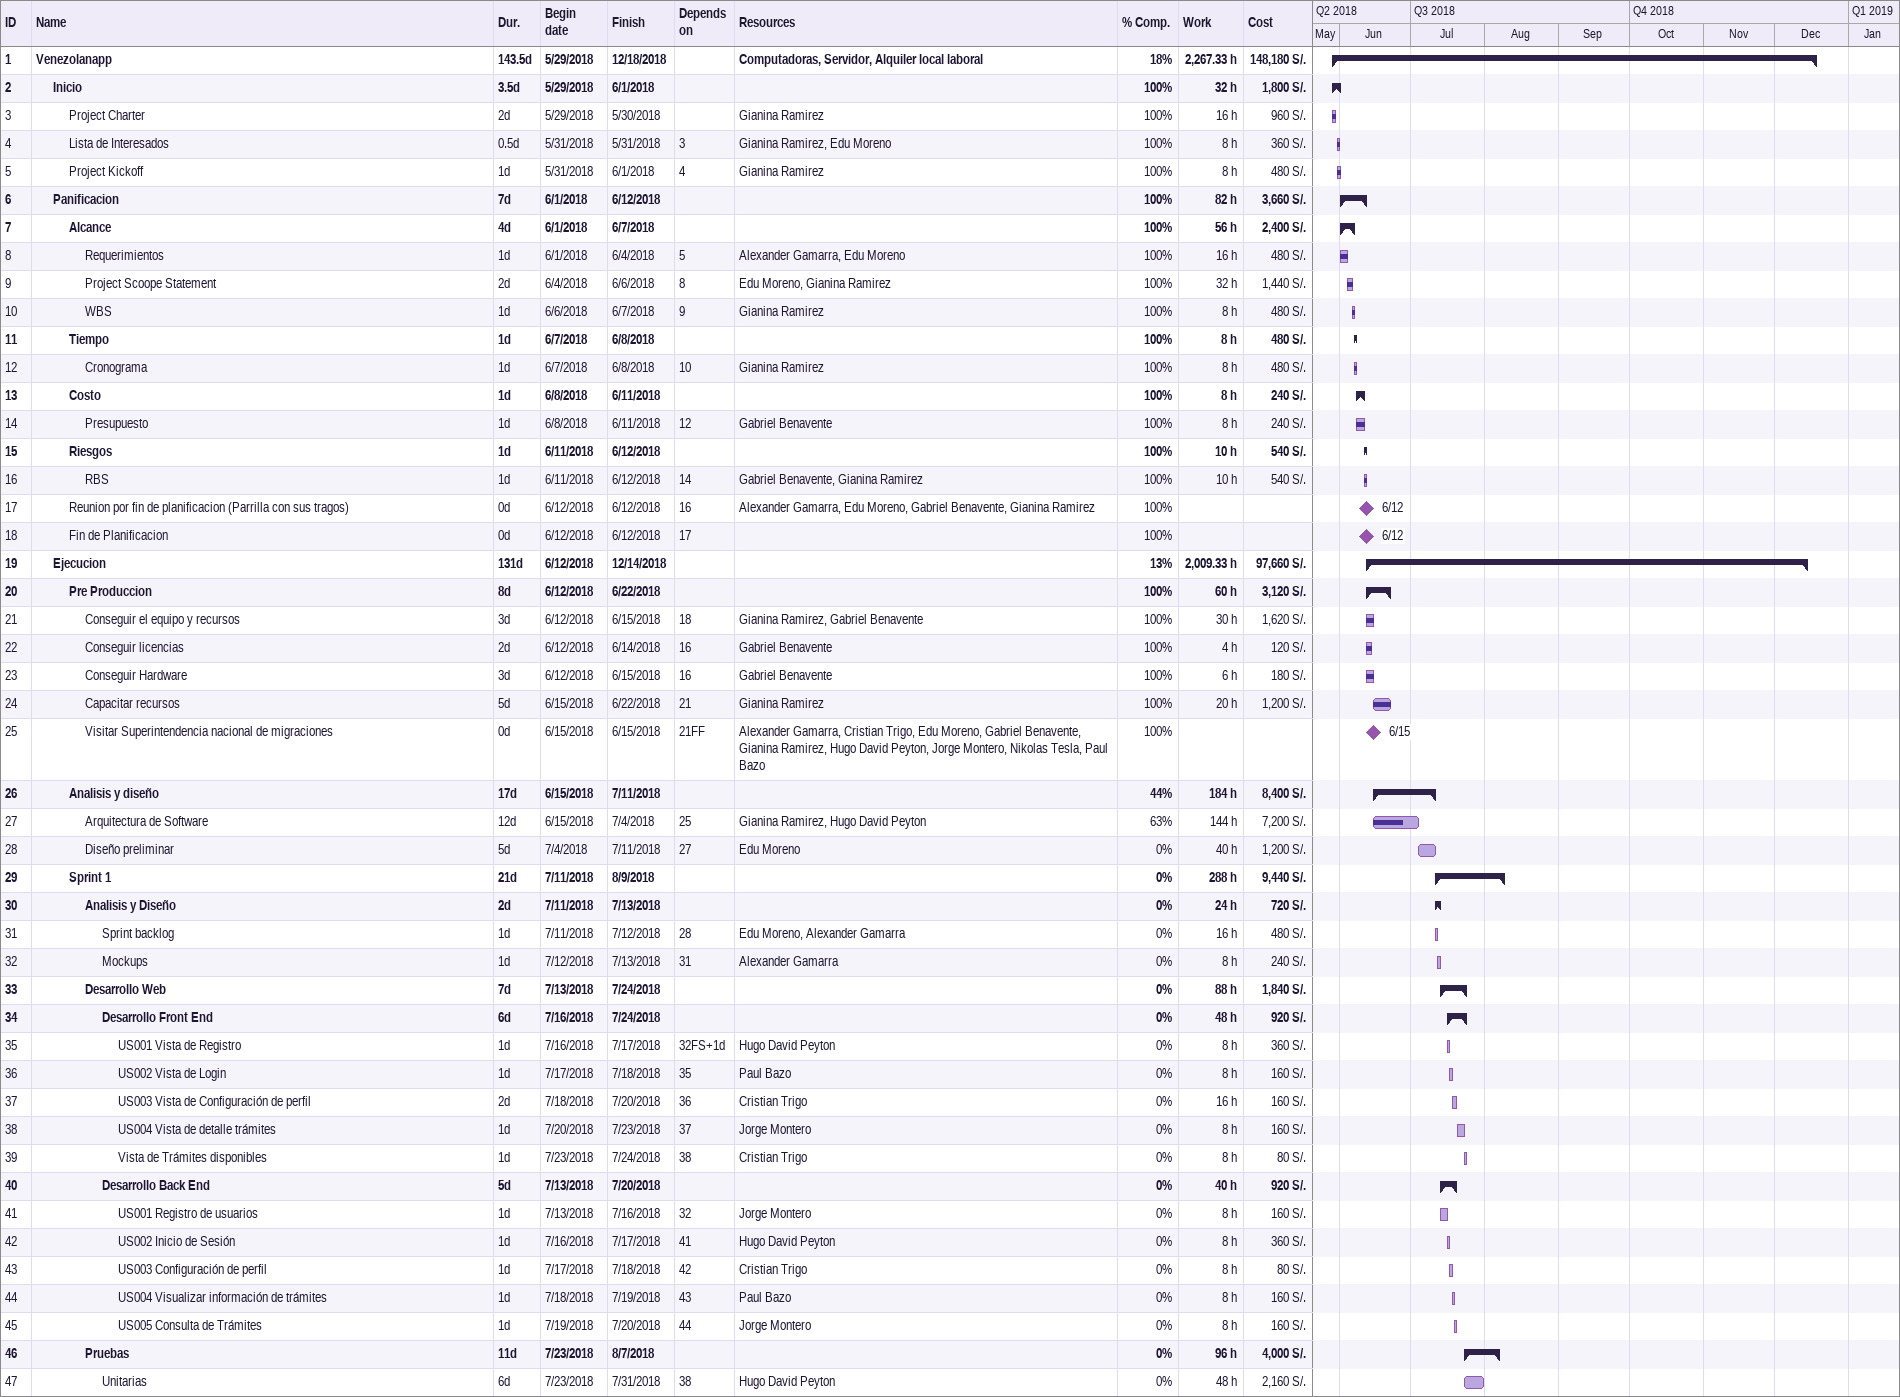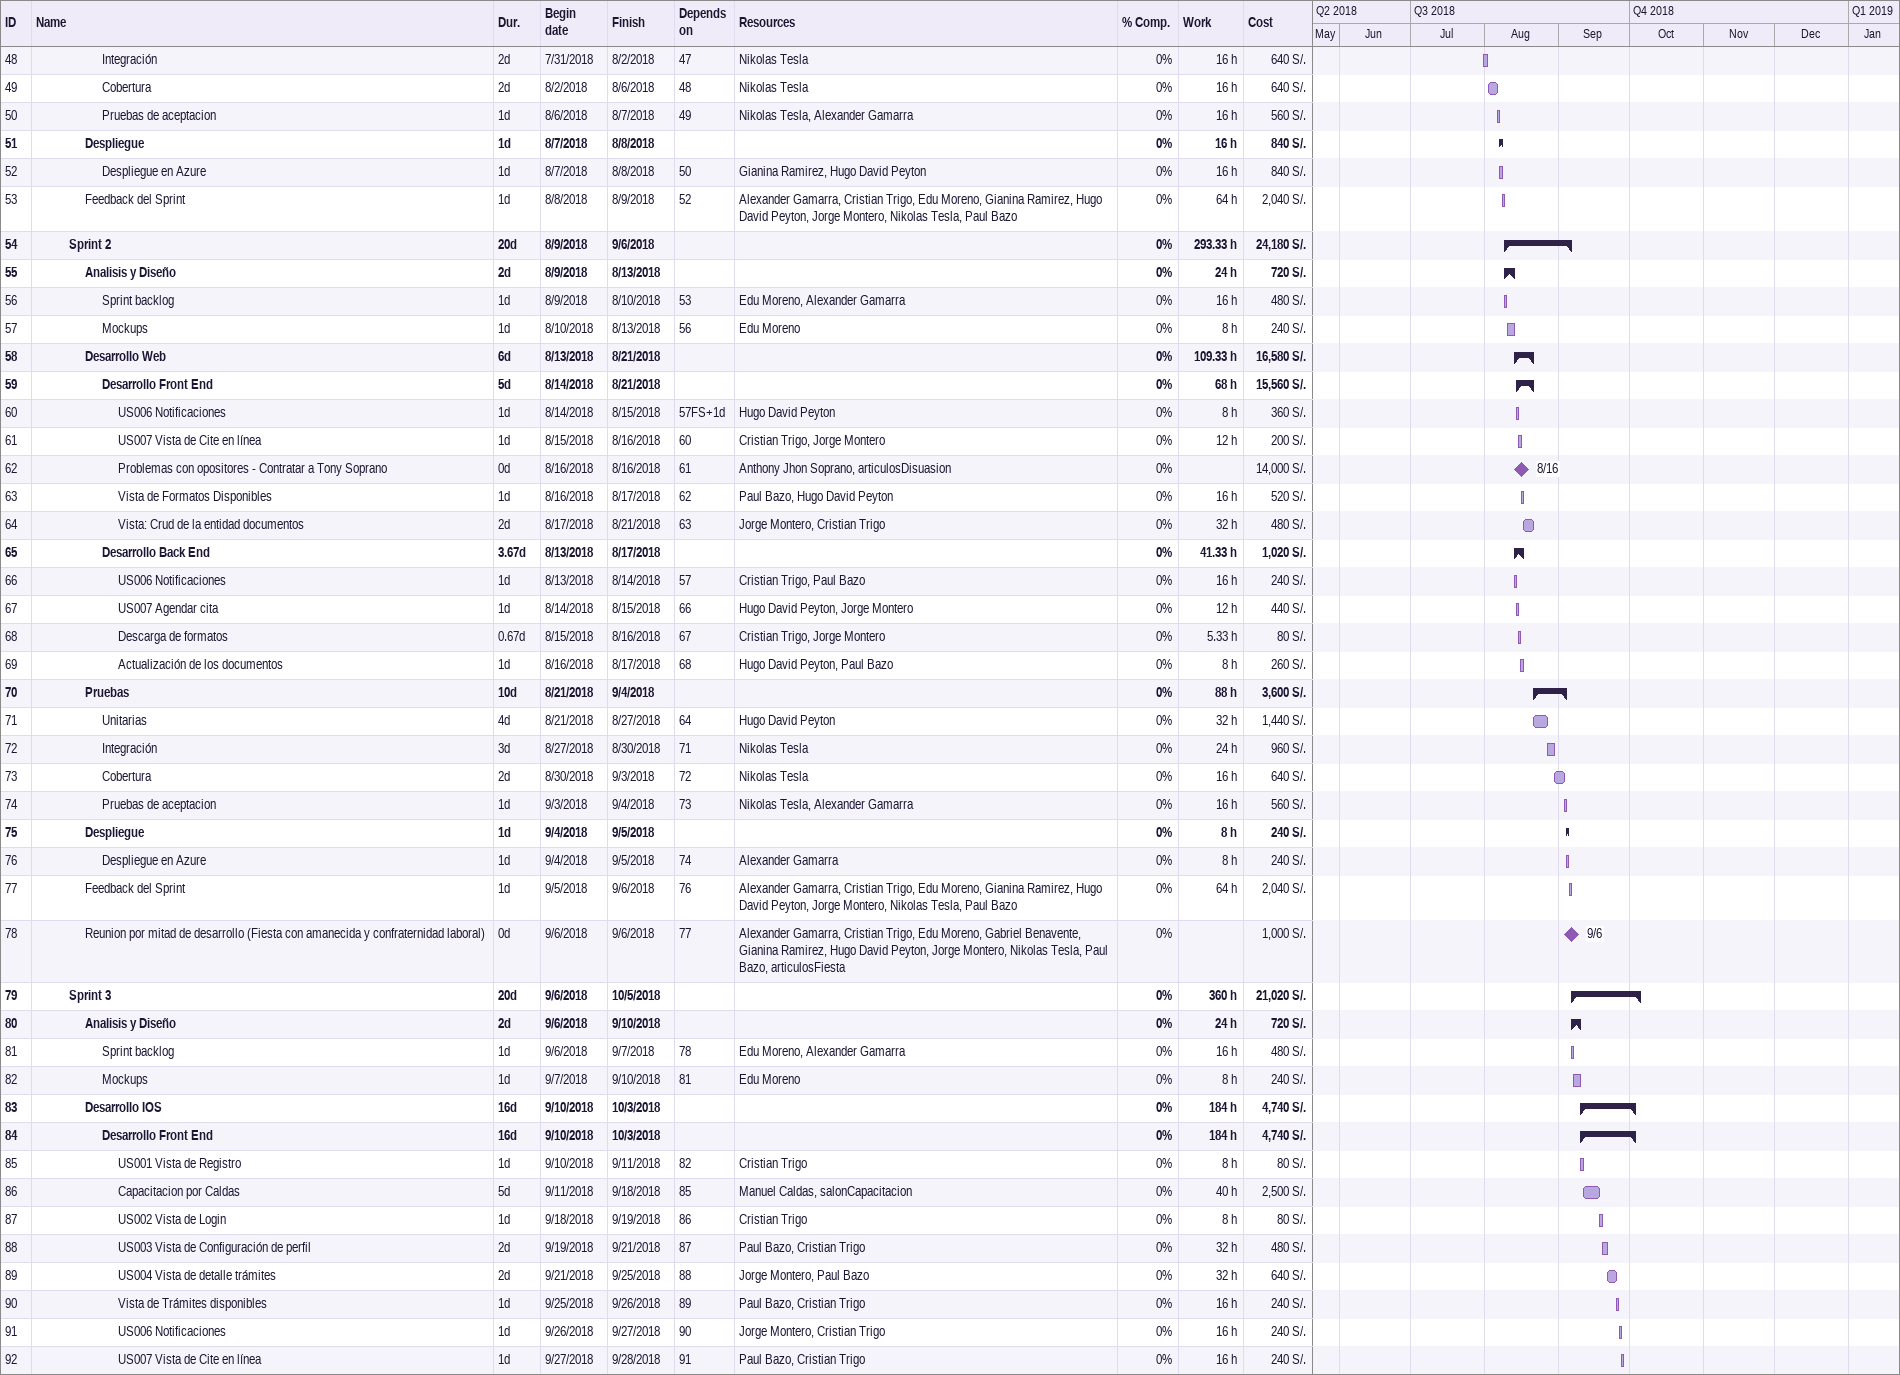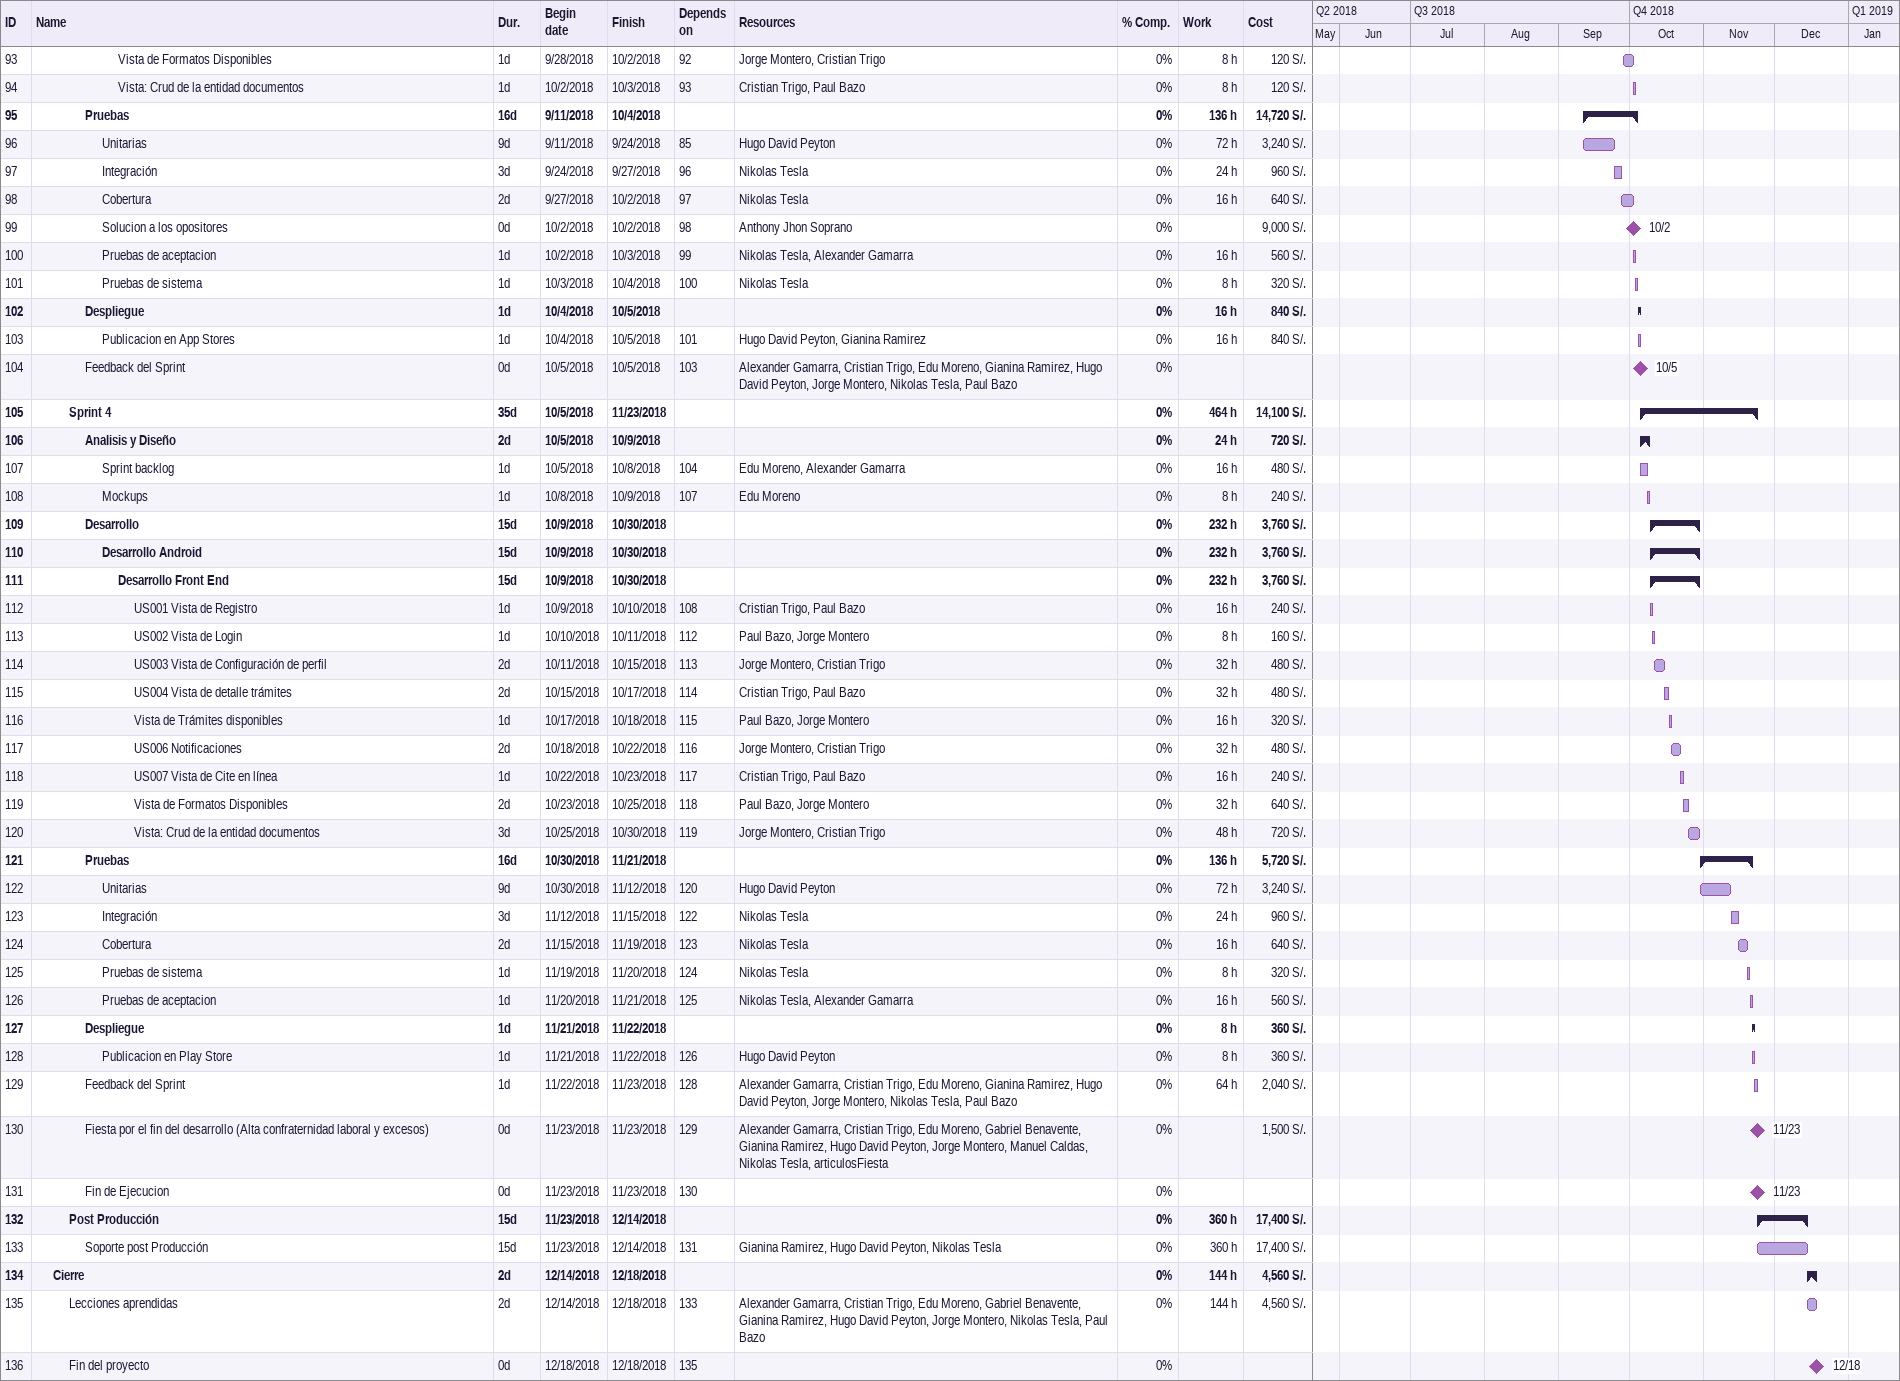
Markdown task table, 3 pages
| ID | Level | Task | Duration | Start | Finish | Predecessors | Resources | % complete | Work (h) | Cost (S/.) |
|---|---|---|---|---|---|---|---|---|---|---|
| 1 | 1 | **Venezolanapp** | 143.5d | 2018-05-29 | 2018-12-18 |  | Computadoras, Servidor, Alquiler local laboral | 18 | 2267.33 | 148180 |
| 2 | 2 | **Inicio** | 3.5d | 2018-05-29 | 2018-06-01 |  |  | 100 | 32 | 1800 |
| 3 | 3 | Project Charter | 2d | 2018-05-29 | 2018-05-30 |  | Gianina Ramirez | 100 | 16 | 960 |
| 4 | 3 | Lista de Interesados | 0.5d | 2018-05-31 | 2018-05-31 | 3 | Gianina Ramirez, Edu Moreno | 100 | 8 | 360 |
| 5 | 3 | Project Kickoff | 1d | 2018-05-31 | 2018-06-01 | 4 | Gianina Ramirez | 100 | 8 | 480 |
| 6 | 2 | **Panificacion** | 7d | 2018-06-01 | 2018-06-12 |  |  | 100 | 82 | 3660 |
| 7 | 3 | **Alcance** | 4d | 2018-06-01 | 2018-06-07 |  |  | 100 | 56 | 2400 |
| 8 | 4 | Requerimientos | 1d | 2018-06-01 | 2018-06-04 | 5 | Alexander Gamarra, Edu Moreno | 100 | 16 | 480 |
| 9 | 4 | Project Scoope Statement | 2d | 2018-06-04 | 2018-06-06 | 8 | Edu Moreno, Gianina Ramirez | 100 | 32 | 1440 |
| 10 | 4 | WBS | 1d | 2018-06-06 | 2018-06-07 | 9 | Gianina Ramirez | 100 | 8 | 480 |
| 11 | 3 | **Tiempo** | 1d | 2018-06-07 | 2018-06-08 |  |  | 100 | 8 | 480 |
| 12 | 4 | Cronograma | 1d | 2018-06-07 | 2018-06-08 | 10 | Gianina Ramirez | 100 | 8 | 480 |
| 13 | 3 | **Costo** | 1d | 2018-06-08 | 2018-06-11 |  |  | 100 | 8 | 240 |
| 14 | 4 | Presupuesto | 1d | 2018-06-08 | 2018-06-11 | 12 | Gabriel Benavente | 100 | 8 | 240 |
| 15 | 3 | **Riesgos** | 1d | 2018-06-11 | 2018-06-12 |  |  | 100 | 10 | 540 |
| 16 | 4 | RBS | 1d | 2018-06-11 | 2018-06-12 | 14 | Gabriel Benavente, Gianina Ramirez | 100 | 10 | 540 |
| 17 | 3 | Reunion por fin de planificacion (Parrilla con sus tragos) | 0d | 2018-06-12 | 2018-06-12 | 16 | Alexander Gamarra, Edu Moreno, Gabriel Benavente, Gianina Ramirez | 100 |  |  |
| 18 | 3 | Fin de Planificacion | 0d | 2018-06-12 | 2018-06-12 | 17 |  | 100 |  |  |
| 19 | 2 | **Ejecucion** | 131d | 2018-06-12 | 2018-12-14 |  |  | 13 | 2009.33 | 97660 |
| 20 | 3 | **Pre Produccion** | 8d | 2018-06-12 | 2018-06-22 |  |  | 100 | 60 | 3120 |
| 21 | 4 | Conseguir el equipo y recursos | 3d | 2018-06-12 | 2018-06-15 | 18 | Gianina Ramirez, Gabriel Benavente | 100 | 30 | 1620 |
| 22 | 4 | Conseguir licencias | 2d | 2018-06-12 | 2018-06-14 | 16 | Gabriel Benavente | 100 | 4 | 120 |
| 23 | 4 | Conseguir Hardware | 3d | 2018-06-12 | 2018-06-15 | 16 | Gabriel Benavente | 100 | 6 | 180 |
| 24 | 4 | Capacitar recursos | 5d | 2018-06-15 | 2018-06-22 | 21 | Gianina Ramirez | 100 | 20 | 1200 |
| 25 | 4 | Visitar Superintendencia nacional de migraciones | 0d | 2018-06-15 | 2018-06-15 | 21FF | Alexander Gamarra, Cristian Trigo, Edu Moreno, Gabriel Benavente, Gianina Ramirez, Hugo David Peyton, Jorge Montero, Nikolas Tesla, Paul Bazo | 100 |  |  |
| 26 | 3 | **Analisis y diseño** | 17d | 2018-06-15 | 2018-07-11 |  |  | 44 | 184 | 8400 |
| 27 | 4 | Arquitectura de Software | 12d | 2018-06-15 | 2018-07-04 | 25 | Gianina Ramirez, Hugo David Peyton | 63 | 144 | 7200 |
| 28 | 4 | Diseño preliminar | 5d | 2018-07-04 | 2018-07-11 | 27 | Edu Moreno | 0 | 40 | 1200 |
| 29 | 3 | **Sprint 1** | 21d | 2018-07-11 | 2018-08-09 |  |  | 0 | 288 | 9440 |
| 30 | 4 | **Analisis y Diseño** | 2d | 2018-07-11 | 2018-07-13 |  |  | 0 | 24 | 720 |
| 31 | 5 | Sprint backlog | 1d | 2018-07-11 | 2018-07-12 | 28 | Edu Moreno, Alexander Gamarra | 0 | 16 | 480 |
| 32 | 5 | Mockups | 1d | 2018-07-12 | 2018-07-13 | 31 | Alexander Gamarra | 0 | 8 | 240 |
| 33 | 4 | **Desarrollo Web** | 7d | 2018-07-13 | 2018-07-24 |  |  | 0 | 88 | 1840 |
| 34 | 5 | **Desarrollo Front End** | 6d | 2018-07-16 | 2018-07-24 |  |  | 0 | 48 | 920 |
| 35 | 6 | US001 Vista de Registro | 1d | 2018-07-16 | 2018-07-17 | 32FS+1d | Hugo David Peyton | 0 | 8 | 360 |
| 36 | 6 | US002 Vista de Login | 1d | 2018-07-17 | 2018-07-18 | 35 | Paul Bazo | 0 | 8 | 160 |
| 37 | 6 | US003 Vista de Configuración de perfil | 2d | 2018-07-18 | 2018-07-20 | 36 | Cristian Trigo | 0 | 16 | 160 |
| 38 | 6 | US004 Vista de detalle trámites | 1d | 2018-07-20 | 2018-07-23 | 37 | Jorge Montero | 0 | 8 | 160 |
| 39 | 6 | Vista de Trámites disponibles | 1d | 2018-07-23 | 2018-07-24 | 38 | Cristian Trigo | 0 | 8 | 80 |
| 40 | 5 | **Desarrollo Back End** | 5d | 2018-07-13 | 2018-07-20 |  |  | 0 | 40 | 920 |
| 41 | 6 | US001 Registro de usuarios | 1d | 2018-07-13 | 2018-07-16 | 32 | Jorge Montero | 0 | 8 | 160 |
| 42 | 6 | US002 Inicio de Sesión | 1d | 2018-07-16 | 2018-07-17 | 41 | Hugo David Peyton | 0 | 8 | 360 |
| 43 | 6 | US003 Configuración de perfil | 1d | 2018-07-17 | 2018-07-18 | 42 | Cristian Trigo | 0 | 8 | 80 |
| 44 | 6 | US004 Visualizar información de trámites | 1d | 2018-07-18 | 2018-07-19 | 43 | Paul Bazo | 0 | 8 | 160 |
| 45 | 6 | US005 Consulta de Trámites | 1d | 2018-07-19 | 2018-07-20 | 44 | Jorge Montero | 0 | 8 | 160 |
| 46 | 4 | **Pruebas** | 11d | 2018-07-23 | 2018-08-07 |  |  | 0 | 96 | 4000 |
| 47 | 5 | Unitarias | 6d | 2018-07-23 | 2018-07-31 | 38 | Hugo David Peyton | 0 | 48 | 2160 |
| 48 | 5 | Integración | 2d | 2018-07-31 | 2018-08-02 | 47 | Nikolas Tesla | 0 | 16 | 640 |
| 49 | 5 | Cobertura | 2d | 2018-08-02 | 2018-08-06 | 48 | Nikolas Tesla | 0 | 16 | 640 |
| 50 | 5 | Pruebas de aceptacion | 1d | 2018-08-06 | 2018-08-07 | 49 | Nikolas Tesla, Alexander Gamarra | 0 | 16 | 560 |
| 51 | 4 | **Despliegue** | 1d | 2018-08-07 | 2018-08-08 |  |  | 0 | 16 | 840 |
| 52 | 5 | Despliegue en Azure | 1d | 2018-08-07 | 2018-08-08 | 50 | Gianina Ramirez, Hugo David Peyton | 0 | 16 | 840 |
| 53 | 4 | Feedback del Sprint | 1d | 2018-08-08 | 2018-08-09 | 52 | Alexander Gamarra, Cristian Trigo, Edu Moreno, Gianina Ramirez, Hugo David Peyton, Jorge Montero, Nikolas Tesla, Paul Bazo | 0 | 64 | 2040 |
| 54 | 3 | **Sprint 2** | 20d | 2018-08-09 | 2018-09-06 |  |  | 0 | 293.33 | 24180 |
| 55 | 4 | **Analisis y Diseño** | 2d | 2018-08-09 | 2018-08-13 |  |  | 0 | 24 | 720 |
| 56 | 5 | Sprint backlog | 1d | 2018-08-09 | 2018-08-10 | 53 | Edu Moreno, Alexander Gamarra | 0 | 16 | 480 |
| 57 | 5 | Mockups | 1d | 2018-08-10 | 2018-08-13 | 56 | Edu Moreno | 0 | 8 | 240 |
| 58 | 4 | **Desarrollo Web** | 6d | 2018-08-13 | 2018-08-21 |  |  | 0 | 109.33 | 16580 |
| 59 | 5 | **Desarrollo Front End** | 5d | 2018-08-14 | 2018-08-21 |  |  | 0 | 68 | 15560 |
| 60 | 6 | US006 Notificaciones | 1d | 2018-08-14 | 2018-08-15 | 57FS+1d | Hugo David Peyton | 0 | 8 | 360 |
| 61 | 6 | US007 Vista de Cite en línea | 1d | 2018-08-15 | 2018-08-16 | 60 | Cristian Trigo, Jorge Montero | 0 | 12 | 200 |
| 62 | 6 | Problemas con opositores - Contratar a Tony Soprano | 0d | 2018-08-16 | 2018-08-16 | 61 | Anthony Jhon Soprano, articulosDisuasion | 0 |  | 14000 |
| 63 | 6 | Vista de Formatos Disponibles | 1d | 2018-08-16 | 2018-08-17 | 62 | Paul Bazo, Hugo David Peyton | 0 | 16 | 520 |
| 64 | 6 | Vista: Crud de la entidad documentos | 2d | 2018-08-17 | 2018-08-21 | 63 | Jorge Montero, Cristian Trigo | 0 | 32 | 480 |
| 65 | 5 | **Desarrollo Back End** | 3.67d | 2018-08-13 | 2018-08-17 |  |  | 0 | 41.33 | 1020 |
| 66 | 6 | US006 Notificaciones | 1d | 2018-08-13 | 2018-08-14 | 57 | Cristian Trigo, Paul Bazo | 0 | 16 | 240 |
| 67 | 6 | US007 Agendar cita | 1d | 2018-08-14 | 2018-08-15 | 66 | Hugo David Peyton, Jorge Montero | 0 | 12 | 440 |
| 68 | 6 | Descarga de formatos | 0.67d | 2018-08-15 | 2018-08-16 | 67 | Cristian Trigo, Jorge Montero | 0 | 5.33 | 80 |
| 69 | 6 | Actualización de los documentos | 1d | 2018-08-16 | 2018-08-17 | 68 | Hugo David Peyton, Paul Bazo | 0 | 8 | 260 |
| 70 | 4 | **Pruebas** | 10d | 2018-08-21 | 2018-09-04 |  |  | 0 | 88 | 3600 |
| 71 | 5 | Unitarias | 4d | 2018-08-21 | 2018-08-27 | 64 | Hugo David Peyton | 0 | 32 | 1440 |
| 72 | 5 | Integración | 3d | 2018-08-27 | 2018-08-30 | 71 | Nikolas Tesla | 0 | 24 | 960 |
| 73 | 5 | Cobertura | 2d | 2018-08-30 | 2018-09-03 | 72 | Nikolas Tesla | 0 | 16 | 640 |
| 74 | 5 | Pruebas de aceptacion | 1d | 2018-09-03 | 2018-09-04 | 73 | Nikolas Tesla, Alexander Gamarra | 0 | 16 | 560 |
| 75 | 4 | **Despliegue** | 1d | 2018-09-04 | 2018-09-05 |  |  | 0 | 8 | 240 |
| 76 | 5 | Despliegue en Azure | 1d | 2018-09-04 | 2018-09-05 | 74 | Alexander Gamarra | 0 | 8 | 240 |
| 77 | 4 | Feedback del Sprint | 1d | 2018-09-05 | 2018-09-06 | 76 | Alexander Gamarra, Cristian Trigo, Edu Moreno, Gianina Ramirez, Hugo David Peyton, Jorge Montero, Nikolas Tesla, Paul Bazo | 0 | 64 | 2040 |
| 78 | 4 | Reunion por mitad de desarrollo (Fiesta con amanecida y confraternidad laboral) | 0d | 2018-09-06 | 2018-09-06 | 77 | Alexander Gamarra, Cristian Trigo, Edu Moreno, Gabriel Benavente, Gianina Ramirez, Hugo David Peyton, Jorge Montero, Nikolas Tesla, Paul Bazo, articulosFiesta | 0 |  | 1000 |
| 79 | 3 | **Sprint 3** | 20d | 2018-09-06 | 2018-10-05 |  |  | 0 | 360 | 21020 |
| 80 | 4 | **Analisis y Diseño** | 2d | 2018-09-06 | 2018-09-10 |  |  | 0 | 24 | 720 |
| 81 | 5 | Sprint backlog | 1d | 2018-09-06 | 2018-09-07 | 78 | Edu Moreno, Alexander Gamarra | 0 | 16 | 480 |
| 82 | 5 | Mockups | 1d | 2018-09-07 | 2018-09-10 | 81 | Edu Moreno | 0 | 8 | 240 |
| 83 | 4 | **Desarrollo IOS** | 16d | 2018-09-10 | 2018-10-03 |  |  | 0 | 184 | 4740 |
| 84 | 5 | **Desarrollo Front End** | 16d | 2018-09-10 | 2018-10-03 |  |  | 0 | 184 | 4740 |
| 85 | 6 | US001 Vista de Registro | 1d | 2018-09-10 | 2018-09-11 | 82 | Cristian Trigo | 0 | 8 | 80 |
| 86 | 6 | Capacitacion por Caldas | 5d | 2018-09-11 | 2018-09-18 | 85 | Manuel Caldas, salonCapacitacion | 0 | 40 | 2500 |
| 87 | 6 | US002 Vista de Login | 1d | 2018-09-18 | 2018-09-19 | 86 | Cristian Trigo | 0 | 8 | 80 |
| 88 | 6 | US003 Vista de Configuración de perfil | 2d | 2018-09-19 | 2018-09-21 | 87 | Paul Bazo, Cristian Trigo | 0 | 32 | 480 |
| 89 | 6 | US004 Vista de detalle trámites | 2d | 2018-09-21 | 2018-09-25 | 88 | Jorge Montero, Paul Bazo | 0 | 32 | 640 |
| 90 | 6 | Vista de Trámites disponibles | 1d | 2018-09-25 | 2018-09-26 | 89 | Paul Bazo, Cristian Trigo | 0 | 16 | 240 |
| 91 | 6 | US006 Notificaciones | 1d | 2018-09-26 | 2018-09-27 | 90 | Jorge Montero, Cristian Trigo | 0 | 16 | 240 |
| 92 | 6 | US007 Vista de Cite en línea | 1d | 2018-09-27 | 2018-09-28 | 91 | Paul Bazo, Cristian Trigo | 0 | 16 | 240 |
| 93 | 6 | Vista de Formatos Disponibles | 1d | 2018-09-28 | 2018-10-02 | 92 | Jorge Montero, Cristian Trigo | 0 | 8 | 120 |
| 94 | 6 | Vista: Crud de la entidad documentos | 1d | 2018-10-02 | 2018-10-03 | 93 | Cristian Trigo, Paul Bazo | 0 | 8 | 120 |
| 95 | 4 | **Pruebas** | 16d | 2018-09-11 | 2018-10-04 |  |  | 0 | 136 | 14720 |
| 96 | 5 | Unitarias | 9d | 2018-09-11 | 2018-09-24 | 85 | Hugo David Peyton | 0 | 72 | 3240 |
| 97 | 5 | Integración | 3d | 2018-09-24 | 2018-09-27 | 96 | Nikolas Tesla | 0 | 24 | 960 |
| 98 | 5 | Cobertura | 2d | 2018-09-27 | 2018-10-02 | 97 | Nikolas Tesla | 0 | 16 | 640 |
| 99 | 5 | Solucion a los opositores | 0d | 2018-10-02 | 2018-10-02 | 98 | Anthony Jhon Soprano | 0 |  | 9000 |
| 100 | 5 | Pruebas de aceptacion | 1d | 2018-10-02 | 2018-10-03 | 99 | Nikolas Tesla, Alexander Gamarra | 0 | 16 | 560 |
| 101 | 5 | Pruebas de sistema | 1d | 2018-10-03 | 2018-10-04 | 100 | Nikolas Tesla | 0 | 8 | 320 |
| 102 | 4 | **Despliegue** | 1d | 2018-10-04 | 2018-10-05 |  |  | 0 | 16 | 840 |
| 103 | 5 | Publicacion en App Stores | 1d | 2018-10-04 | 2018-10-05 | 101 | Hugo David Peyton, Gianina Ramirez | 0 | 16 | 840 |
| 104 | 4 | Feedback del Sprint | 0d | 2018-10-05 | 2018-10-05 | 103 | Alexander Gamarra, Cristian Trigo, Edu Moreno, Gianina Ramirez, Hugo David Peyton, Jorge Montero, Nikolas Tesla, Paul Bazo | 0 |  |  |
| 105 | 3 | **Sprint 4** | 35d | 2018-10-05 | 2018-11-23 |  |  | 0 | 464 | 14100 |
| 106 | 4 | **Analisis y Diseño** | 2d | 2018-10-05 | 2018-10-09 |  |  | 0 | 24 | 720 |
| 107 | 5 | Sprint backlog | 1d | 2018-10-05 | 2018-10-08 | 104 | Edu Moreno, Alexander Gamarra | 0 | 16 | 480 |
| 108 | 5 | Mockups | 1d | 2018-10-08 | 2018-10-09 | 107 | Edu Moreno | 0 | 8 | 240 |
| 109 | 4 | **Desarrollo** | 15d | 2018-10-09 | 2018-10-30 |  |  | 0 | 232 | 3760 |
| 110 | 5 | **Desarrollo Android** | 15d | 2018-10-09 | 2018-10-30 |  |  | 0 | 232 | 3760 |
| 111 | 6 | **Desarrollo Front End** | 15d | 2018-10-09 | 2018-10-30 |  |  | 0 | 232 | 3760 |
| 112 | 7 | US001 Vista de Registro | 1d | 2018-10-09 | 2018-10-10 | 108 | Cristian Trigo, Paul Bazo | 0 | 16 | 240 |
| 113 | 7 | US002 Vista de Login | 1d | 2018-10-10 | 2018-10-11 | 112 | Paul Bazo, Jorge Montero | 0 | 8 | 160 |
| 114 | 7 | US003 Vista de Configuración de perfil | 2d | 2018-10-11 | 2018-10-15 | 113 | Jorge Montero, Cristian Trigo | 0 | 32 | 480 |
| 115 | 7 | US004 Vista de detalle trámites | 2d | 2018-10-15 | 2018-10-17 | 114 | Cristian Trigo, Paul Bazo | 0 | 32 | 480 |
| 116 | 7 | Vista de Trámites disponibles | 1d | 2018-10-17 | 2018-10-18 | 115 | Paul Bazo, Jorge Montero | 0 | 16 | 320 |
| 117 | 7 | US006 Notificaciones | 2d | 2018-10-18 | 2018-10-22 | 116 | Jorge Montero, Cristian Trigo | 0 | 32 | 480 |
| 118 | 7 | US007 Vista de Cite en línea | 1d | 2018-10-22 | 2018-10-23 | 117 | Cristian Trigo, Paul Bazo | 0 | 16 | 240 |
| 119 | 7 | Vista de Formatos Disponibles | 2d | 2018-10-23 | 2018-10-25 | 118 | Paul Bazo, Jorge Montero | 0 | 32 | 640 |
| 120 | 7 | Vista: Crud de la entidad documentos | 3d | 2018-10-25 | 2018-10-30 | 119 | Jorge Montero, Cristian Trigo | 0 | 48 | 720 |
| 121 | 4 | **Pruebas** | 16d | 2018-10-30 | 2018-11-21 |  |  | 0 | 136 | 5720 |
| 122 | 5 | Unitarias | 9d | 2018-10-30 | 2018-11-12 | 120 | Hugo David Peyton | 0 | 72 | 3240 |
| 123 | 5 | Integración | 3d | 2018-11-12 | 2018-11-15 | 122 | Nikolas Tesla | 0 | 24 | 960 |
| 124 | 5 | Cobertura | 2d | 2018-11-15 | 2018-11-19 | 123 | Nikolas Tesla | 0 | 16 | 640 |
| 125 | 5 | Pruebas de sistema | 1d | 2018-11-19 | 2018-11-20 | 124 | Nikolas Tesla | 0 | 8 | 320 |
| 126 | 5 | Pruebas de aceptacion | 1d | 2018-11-20 | 2018-11-21 | 125 | Nikolas Tesla, Alexander Gamarra | 0 | 16 | 560 |
| 127 | 4 | **Despliegue** | 1d | 2018-11-21 | 2018-11-22 |  |  | 0 | 8 | 360 |
| 128 | 5 | Publicacion en Play Store | 1d | 2018-11-21 | 2018-11-22 | 126 | Hugo David Peyton | 0 | 8 | 360 |
| 129 | 4 | Feedback del Sprint | 1d | 2018-11-22 | 2018-11-23 | 128 | Alexander Gamarra, Cristian Trigo, Edu Moreno, Gianina Ramirez, Hugo David Peyton, Jorge Montero, Nikolas Tesla, Paul Bazo | 0 | 64 | 2040 |
| 130 | 4 | Fiesta por el fin del desarrollo (Alta confraternidad laboral y excesos) | 0d | 2018-11-23 | 2018-11-23 | 129 | Alexander Gamarra, Cristian Trigo, Edu Moreno, Gabriel Benavente, Gianina Ramirez, Hugo David Peyton, Jorge Montero, Manuel Caldas, Nikolas Tesla, articulosFiesta | 0 |  | 1500 |
| 131 | 4 | Fin de Ejecucion | 0d | 2018-11-23 | 2018-11-23 | 130 |  | 0 |  |  |
| 132 | 3 | **Post Producción** | 15d | 2018-11-23 | 2018-12-14 |  |  | 0 | 360 | 17400 |
| 133 | 4 | Soporte post Producción | 15d | 2018-11-23 | 2018-12-14 | 131 | Gianina Ramirez, Hugo David Peyton, Nikolas Tesla | 0 | 360 | 17400 |
| 134 | 2 | **Cierre** | 2d | 2018-12-14 | 2018-12-18 |  |  | 0 | 144 | 4560 |
| 135 | 3 | Lecciones aprendidas | 2d | 2018-12-14 | 2018-12-18 | 133 | Alexander Gamarra, Cristian Trigo, Edu Moreno, Gabriel Benavente, Gianina Ramirez, Hugo David Peyton, Jorge Montero, Nikolas Tesla, Paul Bazo | 0 | 144 | 4560 |
| 136 | 3 | Fin del proyecto | 0d | 2018-12-18 | 2018-12-18 | 135 |  | 0 |  |  |
